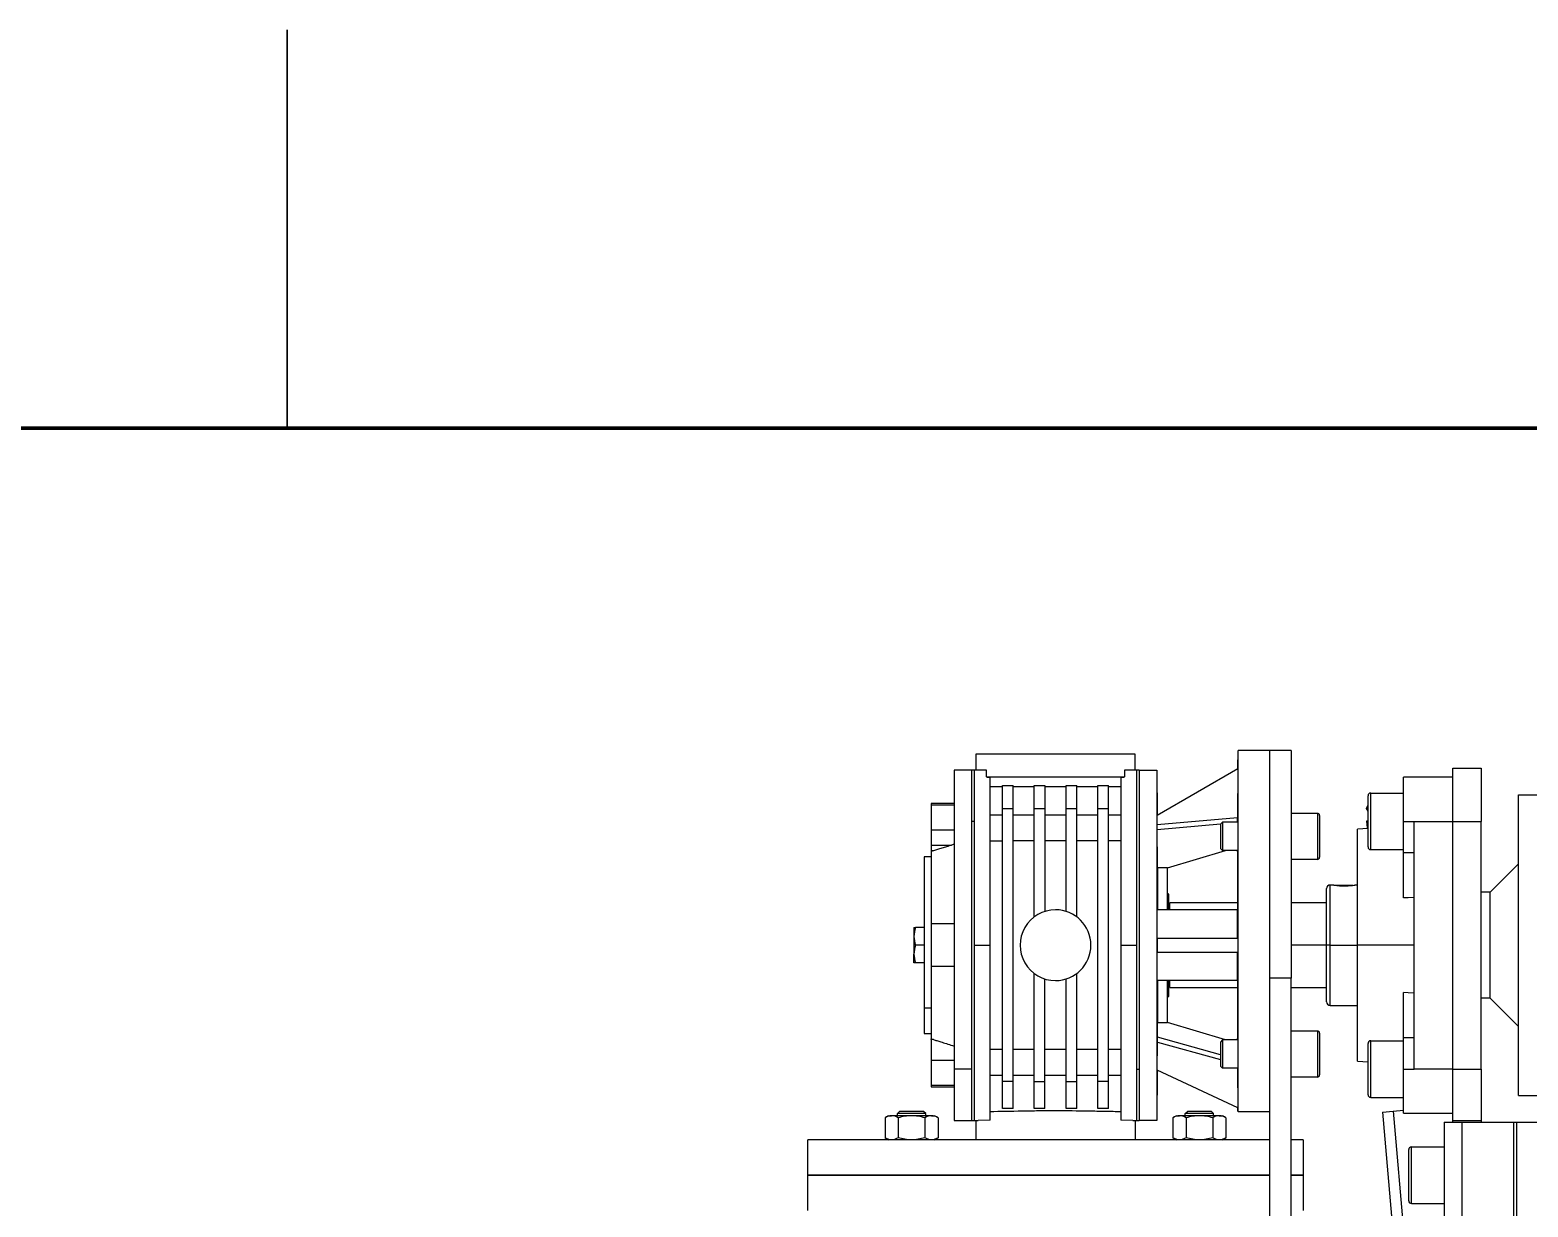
# Model space of a CAD drawing. Header units: millimetres. Extents: x 2 to 418, y 2 to 295.
# Drawn here: x 105.15 to 133.37, y 272.32 to 294.5 of the extents above; entities that cross this region are included whole.
import ezdxf

# ---------------------------------------------------------------- set-up
doc = ezdxf.new("R2010")
doc.units = ezdxf.units.MM

msp = doc.modelspace()

# ---------------------------------------------------------------- linework, layer by layer
at = {"color": 7, "linetype": 'Continuous', "lineweight": 35}
msp.add_line((110, 287), (110, 294.5), dxfattribs=at)
at = {"color": 7, "linetype": 'Continuous', "lineweight": 70}
msp.add_line((10, 287), (410, 287), dxfattribs=at)
at = {"color": 7, "linetype": 'Continuous', "lineweight": 25}
for p, q in [((125.96848, 280.85731), (122.96848, 280.85731)), ((122.96848, 280.85731), (122.96848, 280.55731)), ((125.96848, 280.55731), (125.96848, 280.85731)), ((127.90555, 280.58896), (127.90848, 280.92398)), ((128.50848, 280.92398), (127.90848, 280.92398)), ((127.90848, 274.12398), (127.90848, 280.92398)), ((128.90848, 280.92398), (128.50848, 280.92398)), ((128.50848, 276.63435), (128.50848, 280.92398)), ((128.90848, 280.92398), (128.90848, 276.63435)), ((122.89514, 280.55731), (122.56181, 280.55731)), ((122.56181, 280.55731), (122.56181, 274.92387)), ((122.93514, 280.55731), (122.89514, 280.55731)), ((122.89514, 279.59076), (122.89514, 280.55731)), ((122.89514, 274.92384), (122.89514, 280.55731)), ((123.16848, 280.55731), (122.93514, 280.55731)), ((122.93514, 280.55731), (122.93514, 279.59075)), ((122.93514, 280.55731), (122.93514, 277.25733)), ((123.16848, 280.43221), (123.16848, 280.55731)), ((126.00181, 280.55731), (125.76848, 280.55731)), ((125.76848, 280.55731), (125.76848, 280.43221)), ((126.04181, 280.55731), (126.00181, 280.55731)), ((126.00181, 274.92387), (126.00181, 280.55731)), ((126.00181, 277.25729), (126.00181, 280.55731)), ((126.04181, 280.55731), (126.04181, 274.92386)), ((126.04181, 280.55731), (126.37514, 280.55731)), ((126.04181, 280.55731), (126.04181, 273.95731)), ((126.37514, 280.55731), (126.37514, 273.95731)), ((126.37514, 280.55731), (126.38254, 279.70964)), ((126.38251, 279.70963), (127.90558, 280.58897)), ((127.90558, 280.58897), (127.89743, 279.65458)), ((131.95514, 279.59064), (131.95514, 280.59064)), ((131.95514, 280.59064), (132.48848, 280.59064)), ((132.48848, 280.59064), (132.48848, 279.59064)), ((123.23514, 280.42398), (123.1749, 280.42398)), ((123.23514, 280.41255), (123.23514, 280.42398)), ((125.70181, 280.42398), (123.23514, 280.42398)), ((123.23514, 279.59076), (123.23514, 280.41255)), ((123.46848, 280.2378), (123.23514, 280.2378)), ((123.46848, 280.26364), (123.66848, 280.26364)), ((123.46848, 279.82398), (123.46848, 280.26364)), ((123.66848, 279.82398), (123.66848, 280.26364)), ((124.06848, 280.2378), (123.66848, 280.2378)), ((124.06848, 280.26364), (124.26848, 280.26364)), ((124.06848, 279.82398), (124.06848, 280.26364)), ((124.26848, 280.26364), (124.26848, 279.82398)), ((124.66848, 280.2378), (124.26848, 280.2378)), ((124.66848, 280.26364), (124.86848, 280.26364)), ((124.66848, 279.82398), (124.66848, 280.26364)), ((124.86848, 279.82398), (124.86848, 280.26364)), ((125.26848, 280.2378), (124.86848, 280.2378)), ((125.26848, 280.26364), (125.46848, 280.26364)), ((125.26848, 279.82398), (125.26848, 280.26364)), ((125.46848, 279.82398), (125.46848, 280.26364)), ((125.70181, 280.2378), (125.46848, 280.2378)), ((125.70181, 280.42398), (125.70181, 280.41255)), ((125.76205, 280.42398), (125.70181, 280.42398)), ((125.70181, 280.41255), (125.70181, 279.59076)), ((131.22181, 280.42398), (131.02181, 280.42398)), ((131.02181, 279.59064), (131.02181, 280.42398)), ((131.95514, 280.42398), (131.22181, 280.42398)), ((122.56181, 279.92398), (122.12848, 279.92398)), ((122.12848, 279.92398), (122.12848, 279.89381)), ((130.32848, 279.83237), (130.35514, 279.90157)), ((130.35514, 279.10731), (130.35514, 280.07398)), ((130.40514, 279.05731), (130.40514, 280.12398)), ((130.40514, 280.12398), (131.02181, 280.12398)), ((133.18848, 280.09064), (150.12181, 280.12398)), ((133.18848, 274.42398), (133.18848, 280.09064)), ((122.56181, 279.89381), (122.12848, 279.89381)), ((122.12848, 279.89381), (122.12848, 279.42398)), ((123.46848, 279.70792), (123.23514, 279.70792)), ((123.66848, 279.82398), (123.46848, 279.82398)), ((123.46848, 274.69064), (123.46848, 279.82398)), ((123.66848, 274.69064), (123.66848, 279.82398)), ((124.06848, 279.70792), (123.66848, 279.70792)), ((124.06848, 277.79064), (124.06848, 279.82398)), ((124.26848, 279.82398), (124.06848, 279.82398)), ((124.26848, 279.82398), (124.26848, 277.89327)), ((124.66848, 279.70792), (124.26848, 279.70792)), ((124.66848, 277.89327), (124.66848, 279.82398)), ((124.86848, 279.82398), (124.66848, 279.82398)), ((124.86848, 277.79064), (124.86848, 279.82398)), ((125.26848, 279.70792), (124.86848, 279.70792)), ((125.46848, 279.82398), (125.26848, 279.82398)), ((125.26848, 274.69064), (125.26848, 279.82398)), ((125.46848, 274.69064), (125.46848, 279.82398)), ((125.70181, 279.70792), (125.46848, 279.70792)), ((126.38414, 279.52218), (126.38251, 279.70963)), ((127.89744, 279.65458), (126.38414, 279.52218)), ((129.40181, 279.74125), (128.90848, 279.74125)), ((129.40181, 279.74125), (129.40181, 278.87459)), ((129.44181, 279.70125), (129.44181, 278.91459)), ((130.32848, 279.83237), (130.35514, 279.83493)), ((130.35514, 279.78069), (130.32848, 279.83237)), ((122.12848, 279.42398), (122.12848, 279.14113)), ((122.89514, 279.59076), (122.93514, 279.59075)), ((122.89514, 273.95731), (122.89514, 279.59076)), ((122.93514, 279.59075), (122.93514, 273.95731)), ((123.23514, 277.25731), (123.23514, 279.59076)), ((125.70181, 279.59076), (125.70181, 277.25731)), ((127.57859, 279.53803), (126.38408, 279.43352)), ((127.61514, 279.57459), (127.57514, 279.53459)), ((127.57514, 279.53459), (127.57514, 279.08125)), ((127.90428, 279.57459), (127.61514, 279.57459)), ((127.61514, 279.57459), (127.61514, 279.04125)), ((130.35514, 279.45627), (130.15514, 279.44064)), ((130.15514, 277.25731), (130.15514, 279.44064)), ((130.33422, 279.59851), (130.35514, 279.60052)), ((130.34705, 279.46512), (130.33422, 279.59851)), ((130.35514, 279.4659), (130.34705, 279.46512)), ((131.02181, 279.59064), (131.22181, 279.59064)), ((131.02181, 279.00139), (131.02181, 279.59064)), ((131.22181, 279.59064), (131.95514, 279.59064)), ((131.22181, 274.92398), (131.22181, 279.59064)), ((131.95514, 279.59064), (132.48848, 279.59064)), ((131.95514, 274.92398), (131.95514, 279.59064)), ((132.48848, 274.92398), (132.48848, 279.59064)), ((122.12848, 279.14113), (122.50838, 279.14113)), ((122.12848, 279.14113), (122.12848, 279.03668)), ((122.56181, 279.15865), (122.50838, 279.14113)), ((123.23514, 279.22159), (123.46848, 279.22159)), ((124.06848, 279.22159), (123.66848, 279.22159)), ((124.66848, 279.22159), (124.26848, 279.22159)), ((125.26848, 279.22159), (124.86848, 279.22159)), ((125.70181, 279.22159), (125.46848, 279.22159)), ((127.61514, 279.04125), (127.57514, 279.08125)), ((130.40514, 279.05731), (131.02181, 279.05731)), ((122.12848, 278.92398), (121.99514, 278.92398)), ((121.99514, 278.92398), (121.99514, 276.07885)), ((122.17109, 279.03668), (122.12848, 279.02114)), ((122.17109, 279.03668), (122.12848, 279.03668)), ((122.12848, 279.03668), (122.12848, 279.02114)), ((122.12848, 279.02114), (122.12848, 277.65731)), ((126.57514, 278.71181), (127.6728, 279.04125)), ((127.90106, 279.04125), (127.61514, 279.04125)), ((127.89393, 279.04125), (127.89393, 277.92398)), ((129.40181, 278.87459), (128.90848, 278.87459)), ((131.02181, 279.00139), (131.22181, 279.00139)), ((131.02181, 278.14669), (131.02181, 279.00139)), ((133.18848, 278.79064), (132.65514, 278.25731)), ((126.38998, 278.71181), (126.38998, 277.92398)), ((126.57514, 278.71181), (126.38998, 278.71181)), ((126.57514, 277.92398), (126.57514, 278.71181)), ((126.60181, 278.22158), (126.57514, 278.22873)), ((126.60181, 277.92398), (126.60181, 278.22158)), ((129.57514, 277.25731), (129.57514, 278.32398)), ((129.71099, 278.39064), (129.64181, 278.39064)), ((129.74938, 278.39064), (129.90848, 278.39064)), ((129.90848, 278.39064), (129.90848, 278.37019)), ((129.90848, 278.39064), (130.06758, 278.39064)), ((130.15514, 278.39064), (130.10596, 278.39064)), ((132.65514, 278.25731), (132.48848, 278.25731)), ((132.65514, 276.25731), (132.65514, 278.25731)), ((127.89393, 278.05731), (126.62181, 278.05731)), ((126.62181, 277.92721), (126.62181, 278.05731)), ((129.57514, 278.05731), (128.90848, 278.05731)), ((122.56181, 277.65731), (122.12848, 277.65731)), ((122.12848, 277.65731), (122.12848, 276.85731)), ((127.89745, 277.92398), (126.38408, 277.92398)), ((121.80181, 277.59064), (121.80181, 277.42398)), ((121.80181, 277.42398), (121.80181, 277.09064)), ((121.99514, 277.59064), (121.83158, 277.59064)), ((126.38251, 277.39064), (127.90558, 277.39064)), ((121.80181, 276.92398), (121.80181, 277.09064)), ((121.99514, 277.25731), (121.83158, 277.25731)), ((122.93514, 277.25733), (123.23514, 277.25731)), ((122.93514, 277.25733), (122.93514, 273.95731)), ((123.23514, 274.92386), (123.23514, 277.25731)), ((125.70181, 277.25731), (126.00181, 277.25729)), ((125.70181, 277.25731), (125.70181, 274.92386)), ((126.00181, 273.95731), (126.00181, 277.25729)), ((126.38251, 277.12398), (127.90558, 277.12398)), ((129.64181, 277.25731), (129.57514, 277.25731)), ((129.57514, 276.19064), (129.57514, 277.25731)), ((129.64181, 277.25731), (130.15514, 277.25731)), ((131.22181, 277.25731), (130.15514, 277.25731)), ((130.15514, 275.07398), (130.15514, 277.25731)), ((121.99514, 276.92398), (121.83158, 276.92398)), ((122.56181, 276.85731), (122.12848, 276.85731)), ((122.12848, 276.85731), (122.12848, 275.49348)), ((124.06848, 274.69064), (124.06848, 276.72398)), ((124.26848, 274.69064), (124.26848, 276.62135)), ((124.66848, 274.69064), (124.66848, 276.62135)), ((124.86848, 274.69064), (124.86848, 276.72398)), ((127.89744, 276.59064), (126.38408, 276.59064)), ((126.38998, 276.59064), (126.38998, 275.80282)), ((126.57514, 275.80282), (126.57514, 276.59064)), ((126.62181, 276.59064), (126.60181, 276.59064)), ((126.60181, 276.29304), (126.60181, 276.58264)), ((126.62181, 276.45731), (126.62181, 276.59064)), ((127.89393, 276.59064), (127.89393, 275.47337)), ((128.90848, 276.63435), (128.50848, 276.63435)), ((128.50848, 271.03078), (128.50848, 276.63435)), ((128.90848, 271.03078), (128.90848, 276.63435)), ((126.57514, 276.28589), (126.60181, 276.29304)), ((126.62181, 276.45731), (127.89393, 276.45731)), ((128.90848, 276.45731), (129.57514, 276.45731)), ((131.02181, 275.51323), (131.02181, 276.36793)), ((132.65514, 276.25731), (132.48848, 276.25731)), ((133.18848, 275.72398), (132.65514, 276.25731)), ((121.99514, 276.07885), (122.12848, 276.07875)), ((121.99514, 276.07885), (121.99514, 275.59064)), ((129.64181, 276.12398), (130.15514, 276.12398)), ((126.38773, 275.52291), (126.38998, 275.80282)), ((126.38998, 275.80282), (126.57514, 275.80282)), ((127.6728, 275.47337), (126.57514, 275.80282)), ((121.99514, 275.59064), (122.12848, 275.59064)), ((122.12848, 275.49348), (122.17109, 275.47794)), ((122.12848, 275.47794), (122.12848, 275.49348)), ((122.17109, 275.47794), (122.12848, 275.47794)), ((122.12848, 275.47794), (122.12848, 275.09064)), ((126.38335, 274.90155), (126.38798, 275.43279)), ((127.57514, 275.19269), (126.38773, 275.52291)), ((126.38798, 275.43279), (127.57514, 275.10265)), ((127.61514, 275.47337), (127.57514, 275.43337)), ((127.57514, 275.43337), (127.57514, 274.98003)), ((127.61514, 275.47337), (127.61514, 274.94003)), ((127.90106, 275.47337), (127.61514, 275.47337)), ((129.40181, 275.64003), (128.90848, 275.64003)), ((129.40181, 275.64003), (129.40181, 274.77337)), ((129.44181, 275.60003), (129.44181, 274.81337)), ((130.35514, 274.44064), (130.35514, 275.40731)), ((130.40514, 274.39064), (130.40514, 275.45731)), ((130.40514, 275.45731), (131.02181, 275.45731)), ((131.02181, 274.92398), (131.02181, 275.51323)), ((131.22181, 275.51323), (131.02181, 275.51323)), ((123.46848, 275.29303), (123.23514, 275.29303)), ((124.06848, 275.29303), (123.66848, 275.29303)), ((124.66848, 275.29303), (124.26848, 275.29303)), ((125.26848, 275.29303), (124.86848, 275.29303)), ((125.70181, 275.29303), (125.46848, 275.29303)), ((122.12848, 275.09064), (122.12848, 274.62081)), ((122.89514, 274.92384), (122.56181, 274.92387)), ((122.56181, 274.92387), (122.56181, 273.95731)), ((122.89514, 273.95731), (122.89514, 274.92384)), ((123.23514, 273.9589), (123.23514, 274.92386)), ((125.70181, 274.92386), (125.70181, 273.9589)), ((126.00181, 274.92387), (126.04181, 274.92386)), ((126.00181, 273.95731), (126.00181, 274.92387)), ((126.04181, 274.92386), (126.04181, 273.95731)), ((126.38338, 274.90153), (126.37514, 273.95731)), ((127.90325, 274.19281), (126.38335, 274.90155)), ((127.61514, 274.94003), (127.57514, 274.98003)), ((127.90424, 274.94003), (127.61514, 274.94003)), ((127.89673, 274.94003), (127.90325, 274.19281)), ((130.15514, 275.07398), (130.35514, 275.05835)), ((131.02181, 274.92398), (131.22181, 274.92398)), ((131.02181, 274.09064), (131.02181, 274.92398)), ((131.95514, 274.92398), (131.22181, 274.92398)), ((131.95514, 273.95731), (131.95514, 274.92398)), ((131.95514, 274.92398), (132.48848, 274.92398)), ((132.48848, 274.92398), (132.48848, 273.95731)), ((122.12848, 274.62081), (122.56181, 274.62081)), ((122.12848, 274.62081), (122.12848, 274.59064)), ((122.12848, 274.59064), (122.56181, 274.59064)), ((123.23514, 274.8067), (123.46848, 274.8067)), ((123.66848, 274.69064), (123.46848, 274.69064)), ((123.46848, 274.17816), (123.46848, 274.69064)), ((123.66848, 274.8067), (124.06848, 274.8067)), ((123.66848, 274.17816), (123.66848, 274.69064)), ((124.06848, 274.69064), (124.26848, 274.69064)), ((124.06848, 274.17816), (124.06848, 274.69064)), ((124.26848, 274.8067), (124.66848, 274.8067)), ((124.26848, 274.17816), (124.26848, 274.69064)), ((124.66848, 274.69064), (124.86848, 274.69064)), ((124.66848, 274.17816), (124.66848, 274.69064)), ((124.86848, 274.8067), (125.26848, 274.8067)), ((124.86848, 274.17816), (124.86848, 274.69064)), ((125.46848, 274.69064), (125.26848, 274.69064)), ((125.26848, 274.17816), (125.26848, 274.69064)), ((125.46848, 274.8067), (125.70181, 274.8067)), ((125.46848, 274.17816), (125.46848, 274.69064)), ((129.40181, 274.77337), (128.90848, 274.77337)), ((130.40514, 274.39064), (131.02181, 274.39064)), ((133.18848, 274.42398), (150.12181, 274.39064)), ((121.32457, 274.04398), (121.25753, 274.00527)), ((121.25753, 274.00527), (121.25753, 273.62935)), ((121.32457, 274.04398), (121.38262, 274.04398)), ((121.7579, 274.04398), (121.38262, 274.04398)), ((121.49123, 274.08398), (121.53123, 274.12398)), ((121.49123, 274.04398), (121.49123, 274.08398)), ((122.02457, 274.08398), (121.49123, 274.08398)), ((121.50772, 274.00527), (121.50772, 273.62935)), ((121.98457, 274.12398), (121.53123, 274.12398)), ((122.13318, 274.04398), (121.7579, 274.04398)), ((122.02457, 274.08398), (121.98457, 274.12398)), ((122.00809, 274.00527), (122.00809, 273.62935)), ((122.02457, 274.04398), (122.02457, 274.08398)), ((122.13318, 274.04398), (122.19123, 274.04398)), ((122.25827, 274.00527), (122.19123, 274.04398)), ((122.25827, 274.00527), (122.25827, 273.62935)), ((123.66848, 274.17816), (123.46848, 274.17816)), ((124.26848, 274.17816), (124.06848, 274.17816)), ((124.86848, 274.17816), (124.66848, 274.17816)), ((125.46848, 274.17816), (125.26848, 274.17816)), ((126.74572, 274.04398), (126.67868, 274.00527)), ((126.67868, 274.00527), (126.67868, 273.62935)), ((126.74572, 274.04398), (126.80377, 274.04398)), ((127.17905, 274.04398), (126.80377, 274.04398)), ((126.91239, 274.08398), (126.95239, 274.12398)), ((127.44572, 274.08398), (126.91239, 274.08398)), ((126.91239, 274.04398), (126.91239, 274.08398)), ((126.92887, 274.00527), (126.92887, 273.62935)), ((127.40572, 274.12398), (126.95239, 274.12398)), ((127.55433, 274.04398), (127.17905, 274.04398)), ((127.44572, 274.08398), (127.40572, 274.12398)), ((127.42924, 274.00527), (127.42924, 273.62935)), ((127.44572, 274.04398), (127.44572, 274.08398)), ((127.55433, 274.04398), (127.61239, 274.04398)), ((127.67942, 274.00527), (127.61239, 274.04398)), ((127.67942, 274.00527), (127.67942, 273.62935)), ((127.90382, 274.12398), (127.90322, 274.19282)), ((127.90848, 274.12398), (128.50848, 274.12398)), ((130.6283, 274.11205), (130.82754, 274.12948)), ((130.6283, 274.11205), (130.8314, 271.79064)), ((130.82754, 274.12948), (131.02181, 274.14648)), ((131.02181, 274.09064), (131.22181, 274.09064)), ((131.22181, 274.09064), (131.95514, 274.09064)), ((122.56181, 273.95731), (122.89514, 273.95731)), ((122.89514, 273.95731), (122.93514, 273.95731)), ((122.93514, 273.95731), (123.00894, 273.95731)), ((122.96848, 273.95731), (122.96848, 273.59064)), ((123.23514, 273.9589), (123.00894, 273.95759)), ((125.92801, 273.95759), (125.70181, 273.9589)), ((125.92801, 273.95731), (126.00181, 273.95731)), ((125.96848, 273.95731), (125.96848, 273.59064)), ((126.00181, 273.95731), (126.04181, 273.95731)), ((126.37514, 273.95731), (126.04181, 273.95731)), ((131.78848, 273.92398), (131.78848, 254.83466)), ((131.78848, 273.92398), (132.12181, 273.92398)), ((131.95514, 273.95731), (132.48848, 273.95731)), ((131.95514, 273.92398), (131.95514, 273.95731)), ((132.12181, 273.92398), (133.09265, 273.92398)), ((132.48848, 273.95731), (132.48848, 273.92398)), ((133.09265, 273.92398), (133.15053, 273.92398)), ((133.15053, 273.92398), (134.10662, 273.92398)), ((119.80181, 272.92398), (119.80181, 273.59064)), ((128.50848, 273.59064), (119.80181, 273.59064)), ((121.25753, 273.62935), (121.32457, 273.59064)), ((122.19123, 273.59064), (122.25827, 273.62935)), ((126.67868, 273.62935), (126.74572, 273.59064)), ((127.61239, 273.59064), (127.67942, 273.62935)), ((129.13514, 273.59064), (128.90848, 273.59064)), ((129.13514, 273.59064), (129.13514, 272.92398)), ((131.17181, 272.39064), (131.17181, 273.45731)), ((131.17181, 273.45731), (131.78848, 273.45731)), ((131.12181, 272.44064), (131.12181, 273.40731)), ((119.80181, 272.92398), (128.50848, 272.92398)), ((119.80181, 272.25731), (119.80181, 272.92398)), ((128.50848, 272.92398), (119.80181, 272.92398)), ((128.90848, 272.92398), (129.13514, 272.92398)), ((129.13514, 272.92398), (128.90848, 272.92398)), ((129.13514, 272.92398), (129.13514, 272.25731)), ((131.17181, 272.39064), (131.78848, 272.39064))]:
    msp.add_line(p, q, dxfattribs=at)
at = {"color": 8, "linetype": 'Continuous', "lineweight": 25}
for p, q in [((122.56181, 279.42398), (122.12848, 279.42398)), ((129.64181, 277.25731), (129.64181, 278.39064)), ((129.57514, 277.25731), (128.90848, 277.25731)), ((129.64181, 276.12398), (129.64181, 277.25731)), ((122.12848, 275.09064), (122.56181, 275.09064)), ((130.82754, 274.12948), (131.03621, 271.74442)), ((132.12181, 273.92398), (132.12181, 252.76064)), ((133.09265, 273.92398), (133.09265, 252.25731)), ((133.15053, 273.92398), (133.15053, 252.25731))]:
    msp.add_line(p, q, dxfattribs=at)
at = {"color": 7, "linetype": 'Continuous', "lineweight": 25, "flags": 128}
for points in [[(131.22181, 278.15858), (131.10969, 278.15192), (131.02181, 278.14669)], [(131.22181, 276.35604), (131.10975, 276.3627), (131.02181, 276.36793)]]:
    msp.add_lwpolyline(points, dxfattribs=at)
at = {"color": 7, "linetype": 'Continuous', "lineweight": 25}
for centre, radius, start, end in [((130.40514, 280.07398), 0.05, 90, 180), ((129.40181, 279.70125), 0.04, 0, 90), ((130.40514, 279.10731), 0.05, 180, 270), ((129.40181, 278.91459), 0.04, 270, 0), ((129.64181, 278.32398), 0.06667, 90, 180), ((124.46848, 277.25731), 0.66667, 90, 270.002628), ((124.46848, 277.25731), 0.66667, 270.002628, 90), ((129.64181, 276.19064), 0.06667, 180, 270), ((129.40181, 275.60003), 0.04, 0, 90), ((130.40514, 275.40731), 0.05, 90, 180), ((129.40181, 274.81337), 0.04, 270, 0), ((130.40514, 274.44064), 0.05, 180, 270), ((131.17181, 273.40731), 0.05, 90, 180), ((131.17181, 272.44064), 0.05, 180, 270)]:
    msp.add_arc(centre, radius, start, end, dxfattribs=at)
for points in [[(123.1749, 280.42398), (123.17064, 280.42661), (123.16848, 280.4294), (123.16848, 280.43221)], [(125.76848, 280.43221), (125.76848, 280.4294), (125.76631, 280.42661), (125.76205, 280.42398)], [(126.38998, 278.71181), (126.38807, 278.95238), (126.38609, 279.19295), (126.38408, 279.43352)], [(121.83158, 277.59064), (121.81343, 277.53619), (121.80181, 277.48086), (121.80181, 277.42398)], [(121.80181, 277.59064), (121.80181, 277.59064), (121.81343, 277.59064), (121.83158, 277.59064)], [(121.80181, 277.42398), (121.80181, 277.36709), (121.81343, 277.31176), (121.83158, 277.25731)], [(126.38251, 277.39064), (126.38253, 277.3462), (126.38254, 277.30175), (126.38254, 277.25731)], [(127.90558, 277.39064), (127.90555, 277.30175), (127.90555, 277.21287), (127.90558, 277.12398)], [(121.83158, 277.25731), (121.81343, 277.20286), (121.80181, 277.14753), (121.80181, 277.09064)], [(121.80181, 277.09064), (121.80181, 277.03376), (121.81343, 276.97843), (121.83158, 276.92398)], [(126.38254, 277.25731), (126.38254, 277.21287), (126.38253, 277.16842), (126.38251, 277.12398)], [(121.83158, 276.92398), (121.81343, 276.92398), (121.80181, 276.92398), (121.80181, 276.92398)], [(121.38262, 274.04398), (121.33993, 274.04398), (121.2984, 274.02887), (121.25753, 274.00527)], [(121.50772, 274.00527), (121.46685, 274.02887), (121.42532, 274.04398), (121.38262, 274.04398)], [(121.7579, 274.04398), (121.67251, 274.04398), (121.58946, 274.02887), (121.50772, 274.00527)], [(122.00809, 274.00527), (121.92635, 274.02887), (121.84329, 274.04398), (121.7579, 274.04398)], [(122.13318, 274.04398), (122.09048, 274.04398), (122.04896, 274.02887), (122.00809, 274.00527)], [(122.25827, 274.00527), (122.2174, 274.02887), (122.17587, 274.04398), (122.13318, 274.04398)], [(126.80377, 274.04398), (126.76108, 274.04398), (126.71955, 274.02887), (126.67868, 274.00527)], [(126.92887, 274.00527), (126.888, 274.02887), (126.84647, 274.04398), (126.80377, 274.04398)], [(127.17905, 274.04398), (127.09366, 274.04398), (127.01061, 274.02887), (126.92887, 274.00527)], [(127.42924, 274.00527), (127.3475, 274.02887), (127.26444, 274.04398), (127.17905, 274.04398)], [(127.55433, 274.04398), (127.51163, 274.04398), (127.47011, 274.02887), (127.42924, 274.00527)], [(127.67942, 274.00527), (127.63855, 274.02887), (127.59703, 274.04398), (127.55433, 274.04398)], [(121.38262, 273.59064), (121.33993, 273.59064), (121.2984, 273.60575), (121.25753, 273.62935)], [(121.50772, 273.62935), (121.46685, 273.60575), (121.42532, 273.59064), (121.38262, 273.59064)], [(121.7579, 273.59064), (121.67251, 273.59064), (121.58946, 273.60575), (121.50772, 273.62935)], [(122.00809, 273.62935), (121.92635, 273.60575), (121.84329, 273.59064), (121.7579, 273.59064)], [(122.13318, 273.59064), (122.09048, 273.59064), (122.04896, 273.60575), (122.00809, 273.62935)], [(122.25827, 273.62935), (122.2174, 273.60575), (122.17587, 273.59064), (122.13318, 273.59064)], [(126.80377, 273.59064), (126.76108, 273.59064), (126.71955, 273.60575), (126.67868, 273.62935)], [(126.92887, 273.62935), (126.888, 273.60575), (126.84647, 273.59064), (126.80377, 273.59064)], [(127.17905, 273.59064), (127.09366, 273.59064), (127.01061, 273.60575), (126.92887, 273.62935)], [(127.42924, 273.62935), (127.3475, 273.60575), (127.26444, 273.59064), (127.17905, 273.59064)], [(127.55433, 273.59064), (127.51163, 273.59064), (127.47011, 273.60575), (127.42924, 273.62935)], [(127.67942, 273.62935), (127.63855, 273.60575), (127.59703, 273.59064), (127.55433, 273.59064)]]:
    msp.add_open_spline(points, degree=3, dxfattribs=at)
for points, knots in [([(123.23514, 280.41255), (123.22232, 280.41255), (123.20979, 280.41371), (123.18869, 280.41779), (123.18021, 280.42069), (123.1749, 280.42398)], [0, 0, 0, 0, 0.5, 0.5, 1, 1, 1, 1]), ([(125.76205, 280.42398), (125.75939, 280.42233), (125.75602, 280.42081), (125.74784, 280.41803), (125.74305, 280.41679), (125.72729, 280.41372), (125.71465, 280.41255), (125.70181, 280.41255)], [0, 0, 0, 0, 0.25, 0.25, 0.5, 0.5, 1, 1, 1, 1]), ([(127.89745, 279.56593), (127.89744, 279.59047), (127.89744, 279.61019), (127.89743, 279.63981), (127.89743, 279.64967), (127.89743, 279.65458)], [0, 0, 0, 0, 0.5, 0.5, 1, 1, 1, 1]), ([(126.38408, 279.43352), (126.3841, 279.45807), (126.38411, 279.47779), (126.38413, 279.50741), (126.38414, 279.51727), (126.38414, 279.52218)], [0, 0, 0, 0, 0.5, 0.5, 1, 1, 1, 1]), ([(127.90275, 279.57459), (127.90293, 279.58456), (127.90338, 279.6092), (127.90392, 279.61059), (127.90433, 279.58417), (127.90438, 279.54131), (127.9044, 279.52005)], [0, 0, 0, 0, 0.18544271, 0.45841781, 0.73138422, 1, 1, 1, 1]), ([(127.9044, 279.52005), (127.9044, 279.50605), (127.90439, 279.49091), (127.90433, 279.45845), (127.90428, 279.44092), (127.90416, 279.40462), (127.90409, 279.38595), (127.90392, 279.34754), (127.90381, 279.32772), (127.9037, 279.30792)], [0, 0, 0, 0, 0.25, 0.25, 0.5, 0.5, 0.75, 0.75, 1, 1, 1, 1]), ([(122.50838, 279.14113), (122.47781, 279.13135), (122.44754, 279.12175), (122.38776, 279.10295), (122.35826, 279.09376), (122.30041, 279.07588), (122.27189, 279.06715), (122.23167, 279.05492), (122.21867, 279.05099), (122.19383, 279.0435), (122.18199, 279.03994), (122.17109, 279.03668)], [0, 0, 0, 0, 0.25, 0.25, 0.5, 0.5, 0.75, 0.75, 0.875, 0.875, 1, 1, 1, 1]), ([(127.90164, 279.07407), (127.90134, 279.05542), (127.90075, 279.01811), (127.89999, 279.00379), (127.8995, 279.01196), (127.89939, 279.0353), (127.89936, 279.04125)], [0, 0, 0, 0, 0.29921788, 0.59843597, 0.89764829, 1, 1, 1, 1]), ([(127.9037, 279.30792), (127.90357, 279.28539), (127.90343, 279.26329), (127.90312, 279.2199), (127.90295, 279.19843), (127.9026, 279.15829), (127.90241, 279.13941), (127.90203, 279.10411), (127.90183, 279.08819), (127.90164, 279.07407)], [0, 0, 0, 0, 0.25, 0.25, 0.5, 0.5, 0.75, 0.75, 1, 1, 1, 1]), ([(129.71099, 278.39027), (129.71061, 278.39032), (129.70955, 278.39048), (129.72934, 278.38757), (129.76622, 278.38294), (129.81978, 278.37804), (129.87022, 278.37568), (129.90062, 278.37551), (129.90848, 278.37547)], [0, 0, 0, 0, 0.10687303, 0.29455682, 0.48865212, 0.69748784, 0.92181797, 1, 1, 1, 1]), ([(129.90848, 278.37547), (129.93228, 278.37586), (129.97987, 278.37664), (130.04288, 278.38205), (130.087, 278.38743), (130.10841, 278.39063), (130.10651, 278.39035), (130.10596, 278.39027)], [0, 0, 0, 0, 0.23624114, 0.47218961, 0.70053333, 0.91240512, 1, 1, 1, 1]), ([(126.38414, 277.39064), (126.38414, 277.48086), (126.38413, 277.57073), (126.38411, 277.74897), (126.3841, 277.83703), (126.38408, 277.92398)], [0, 0, 0, 0, 0.5, 0.5, 1, 1, 1, 1]), ([(127.89743, 277.39064), (127.89743, 277.48086), (127.89743, 277.57073), (127.89744, 277.74897), (127.89744, 277.83703), (127.89745, 277.92398)], [0, 0, 0, 0, 0.5, 0.5, 1, 1, 1, 1]), ([(126.38408, 276.59064), (126.3841, 276.67759), (126.38411, 276.76584), (126.38413, 276.94408), (126.38414, 277.03376), (126.38414, 277.12398)], [0, 0, 0, 0, 0.5, 0.5, 1, 1, 1, 1]), ([(127.89745, 276.59064), (127.89744, 276.67759), (127.89744, 276.76584), (127.89743, 276.94408), (127.89743, 277.03376), (127.89743, 277.12398)], [0, 0, 0, 0, 0.5, 0.5, 1, 1, 1, 1]), ([(122.17109, 275.47794), (122.19109, 275.47194), (122.23189, 275.45969), (122.35041, 275.42343), (122.46191, 275.38897), (122.55015, 275.35992), (122.56181, 275.35609)], [0, 0, 0, 0, 0.185230782, 0.377855853, 0.91779626, 1, 1, 1, 1]), ([(126.38798, 275.43279), (126.38796, 275.43778), (126.38793, 275.44783), (126.38785, 275.47796), (126.3878, 275.49797), (126.38773, 275.52291)], [0, 0, 0, 0, 0.5, 0.5, 1, 1, 1, 1]), ([(127.89936, 275.47337), (127.89943, 275.48347), (127.89957, 275.50372), (127.89986, 275.5057), (127.90001, 275.5067)], [0, 0, 0, 0, 0.4991994, 1, 1, 1, 1]), ([(127.90001, 275.5067), (127.90014, 275.5067), (127.90028, 275.50476), (127.90058, 275.49717), (127.90074, 275.49142), (127.90107, 275.4764), (127.90123, 275.46721), (127.90157, 275.44551), (127.90175, 275.43291), (127.90192, 275.41893)], [0, 0, 0, 0, 0.25, 0.25, 0.5, 0.5, 0.75, 0.75, 1, 1, 1, 1]), ([(127.90192, 275.41893), (127.90218, 275.39791), (127.90243, 275.37435), (127.90278, 275.33527), (127.9029, 275.32163), (127.90312, 275.29397), (127.90323, 275.27985), (127.90343, 275.251), (127.90352, 275.23616), (127.9037, 275.20671), (127.90378, 275.19204), (127.90393, 275.16284), (127.904, 275.14823), (127.90413, 275.11947), (127.90423, 275.09156), (127.9043, 275.06529), (127.90436, 275.03987), (127.90438, 275.02773), (127.9044, 275.00505), (127.90441, 274.99442), (127.9044, 274.97462), (127.90438, 274.96541), (127.90434, 274.94906), (127.9043, 274.94184), (127.90423, 274.92927), (127.90418, 274.9239), (127.90401, 274.91103), (127.90387, 274.9067), (127.9037, 274.9067)], [0, 0, 0, 0, 0.125, 0.125, 0.1875, 0.1875, 0.25, 0.25, 0.3125, 0.3125, 0.375, 0.375, 0.4375, 0.4375, 0.5, 0.5625, 0.5625, 0.625, 0.625, 0.6875, 0.6875, 0.75, 0.75, 0.8125, 0.8125, 0.875, 0.875, 1, 1, 1, 1]), ([(127.9037, 274.9067), (127.90349, 274.90836), (127.90322, 274.91057), (127.90284, 274.93411), (127.90275, 274.94003)], [0, 0, 0, 0, 0.74834111, 1, 1, 1, 1]), ([(123.23514, 274.12545), (123.4323, 274.12788), (123.63378, 274.13249), (123.94226, 274.13772), (124.04614, 274.13922), (124.20357, 274.14077), (124.25631, 274.14117), (124.36235, 274.14171), (124.41533, 274.14184), (124.67914, 274.14185), (124.88769, 274.13952), (125.19683, 274.1343), (125.29926, 274.1323), (125.50285, 274.12848), (125.60324, 274.12667), (125.70181, 274.12545)], [0, 0, 0, 0, 0.25, 0.25, 0.375, 0.375, 0.4375, 0.4375, 0.5, 0.5, 0.75, 0.75, 0.875, 0.875, 1, 1, 1, 1])]:
    msp.add_open_spline(points, degree=3, knots=knots, dxfattribs=at)

doc.saveas('drawing.dxf')
